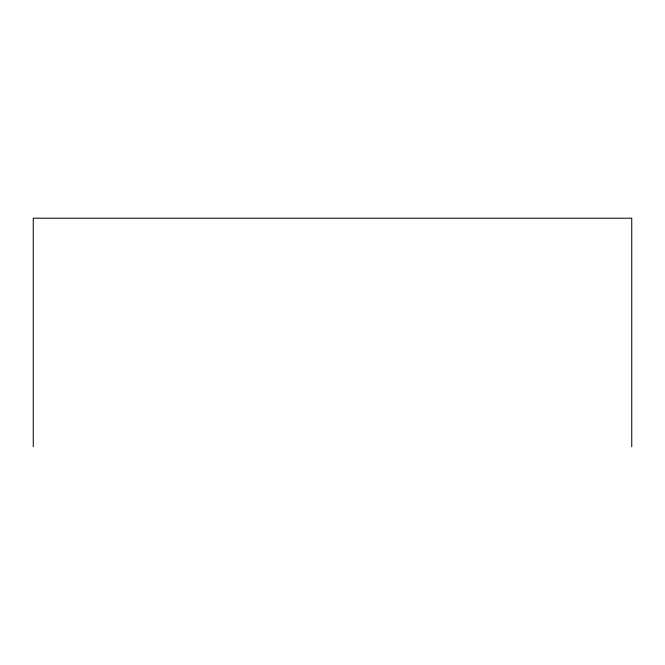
<?xml version="1.0" encoding="UTF-8"?>
<svg xmlns="http://www.w3.org/2000/svg" width="665" height="665" viewBox="0 0 665 665"><rect width="100%" height="100%" fill="white"/><g stroke="black" fill="none" stroke-linecap="round" stroke-linejoin="round"><path stroke-width="1" d="M631.75 446.789L631.75 218.211L33.25 218.211L33.25 446.789"/></g></svg>
